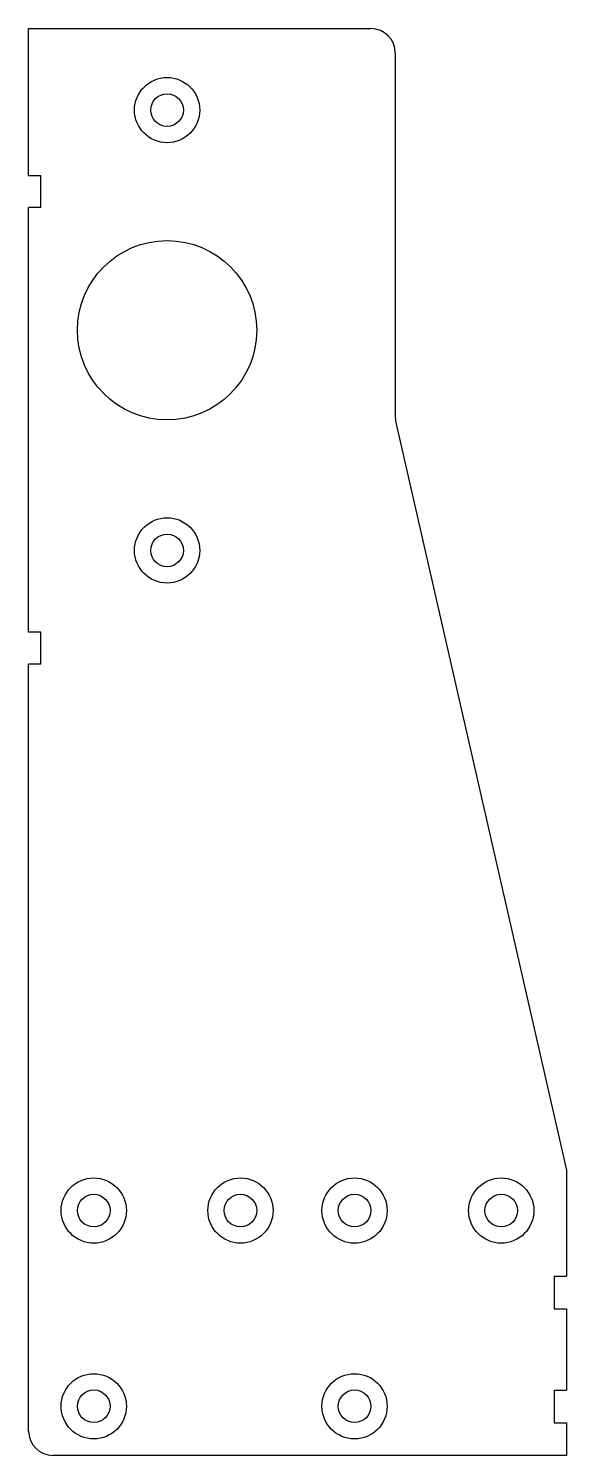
# Model space of a CAD drawing. Header units: millimetres. Extents: x -66 to 0, y 0 to 175.
import ezdxf

# ---------------------------------------------------------------- set-up
doc = ezdxf.new("R2010")
doc.units = ezdxf.units.MM

msp = doc.modelspace()

# ---------------------------------------------------------------- linework, layer by layer
at = {"color": 7, "linetype": 'Continuous', "lineweight": 25}
for p, q in [((-66, 175), (-24, 175)), ((-66, 156.95), (-66, 175)), ((-21, 172), (-21, 127.34)), ((-64.5, 156.95), (-66, 156.95)), ((-64.5, 153.05), (-64.5, 156.95)), ((-64.5, 153.05), (-66, 153.05)), ((-66, 100.95), (-66, 153.05)), ((-20.92, 126.67), (0, 35)), ((-64.5, 100.95), (-66, 100.95)), ((-64.5, 97.05), (-64.5, 100.95)), ((-66, 3), (-66, 97.05)), ((-64.5, 97.05), (-66, 97.05)), ((0, 35), (0, 22)), ((-1.5, 22), (-1.5, 18)), ((-1.5, 22), (0, 22)), ((-1.5, 18), (0, 18)), ((0, 18), (0, 8)), ((-1.5, 8), (-1.5, 4)), ((-1.5, 8), (0, 8)), ((-1.5, 4), (0, 4)), ((0, 4), (0, 0)), ((0, 0), (-63, 0))]:
    msp.add_line(p, q, dxfattribs=at)
for centre, radius in [((-49, 165), 4), ((-49, 165), 2), ((-49, 138), 11), ((-49, 111), 4), ((-49, 111), 2), ((-58, 30.03), 4), ((-40, 30.03), 4), ((-26, 30.03), 4), ((-8, 30.03), 4), ((-58, 30.03), 2), ((-40, 30.03), 2), ((-26, 30.03), 2), ((-8, 30.03), 2), ((-58, 6.03), 4), ((-26, 6.03), 4), ((-58, 6.03), 2), ((-26, 6.03), 2)]:
    msp.add_circle(centre, radius, dxfattribs=at)
for centre, start, end in [((-24, 172), 0, 90), ((-18, 127.34), 180, 192.8581), ((-63, 3), 180, 270)]:
    msp.add_arc(centre, 3, start, end, dxfattribs=at)

doc.saveas('drawing.dxf')
